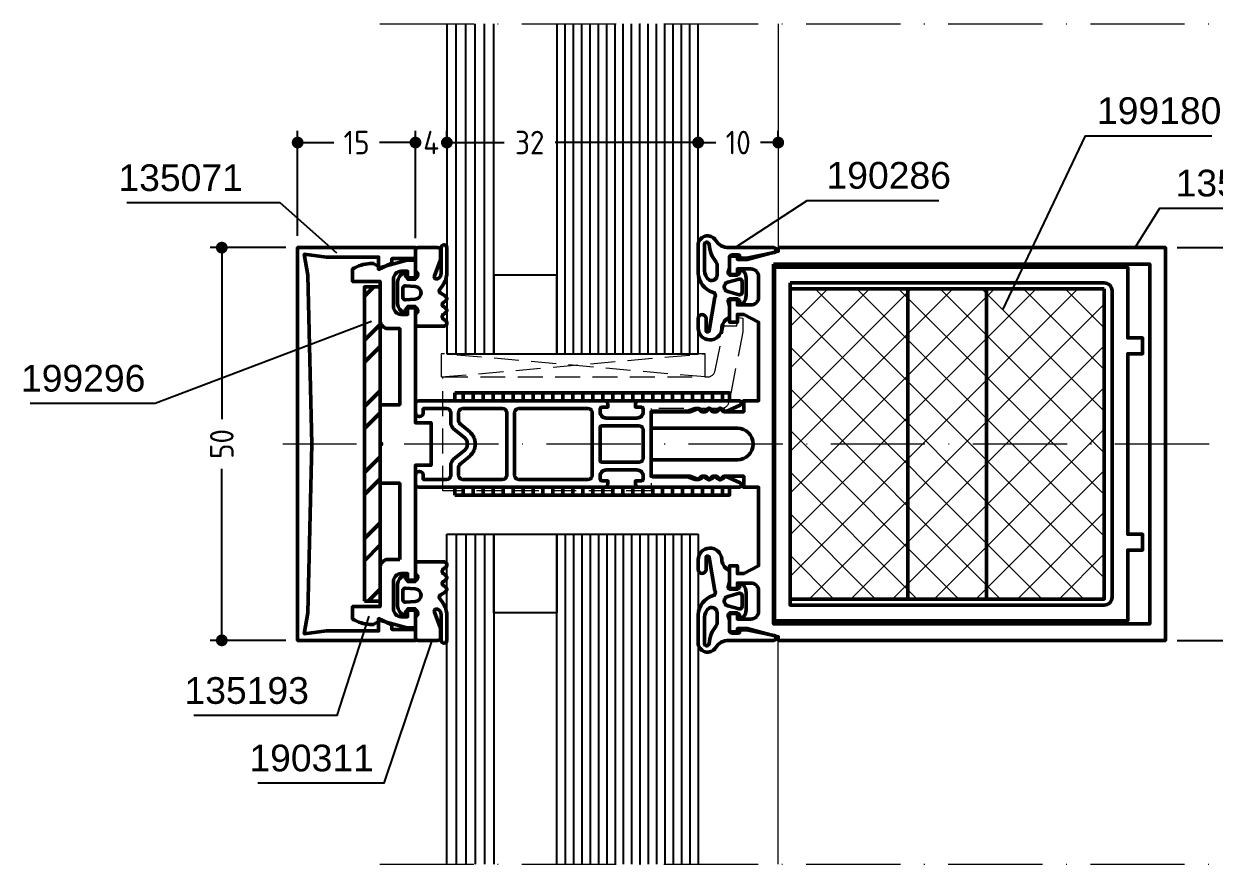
# Model space of a CAD drawing. Header units: millimetres. Extents: x -137 to 196, y -197 to 386.
# Drawn here: x -79.9 to 71.7, y 61.5 to 168.5 of the extents above; entities that cross this region are included whole.
import ezdxf
from ezdxf.enums import TextEntityAlignment as Align

# ---------------------------------------------------------------- set-up
doc = ezdxf.new("R2010")
doc.units = ezdxf.units.MM
doc.linetypes.add('ACAD_ISO10W100', pattern=[18, 12, -3, 0, -3])
doc.linetypes.add('HIDDEN2', pattern=[4.7625, 3.175, -1.5875])
doc.layers.get('0').update_dxf_attribs({"linetype": 'CONTINUOUS'})
doc.layers.get('DEFPOINTS').update_dxf_attribs({"linetype": 'CONTINUOUS'})
for name, color, linetype, lineweight in [('AM_5', 3, 'CONTINUOUS', 25), ('AM_C', 50, 'CONTINUOUS', 50), ('AM_S', 80, 'CONTINUOUS', 50), ('Cent3', 70, 'ACAD_ISO10W100', 18), ('CHide3', 70, 'HIDDEN2', 18), ('Cont2', 2, 'CONTINUOUS', 25), ('Cont3', 70, 'CONTINUOUS', 18)]:
    doc.layers.add(name, color=color, linetype=linetype, lineweight=lineweight)
doc.layers.get('0').off()
doc.styles.add('HBS_DIMTEXTSTYLE', font='isocp.shx')
doc.styles.add('SWISSL', font='swissl.ttf')
doc.dimstyles.new('Konstruktionsschnitt 1-1$0', dxfattribs={"dimtxt": 3, "dimasz": 1.5, "dimexe": 1.5, "dimexo": 1.5, "dimgap": 1.5, "dimtad": 0, "dimdsep": 46, "dimtxsty": 'HBS_DIMTEXTSTYLE', "dimblk": 'PUNKT', "dimcen": 0, "dimclrd": 3, "dimclre": 3, "dimclrt": 2, "dimadec": 1, "dimazin": 2, "dimtfac": 0.7, "dimtofl": 0, "dimtmove": 0, "dimatfit": 3, "dimfxl": 0, "dimtolj": 1, "dimtzin": 0, "dimarcsym": 0})

# ---------------------------------------------------------------- blocks, each defined once
blk = doc.blocks.new('WI135071')
blk.add_lwpolyline([(-13.2, 0), (-13.7, 21.51), (-14.17, 24.15), (-11.34, 23.8), (-4.7, 23.8), (-4.7, 22.23), (-3, 23.02), (-3, 23.6), (0, 23.6), (0, 25), (-15, 25), (-15, -25), (0, -25), (0, -23.6), (-3, -23.6), (-3, -23.02), (-4.7, -22.23), (-4.7, -23.8), (-11.34, -23.8), (-14.17, -24.15), (-13.7, -21.51), (-13.2, 0)], close=True)
blk = doc.blocks.new('WI135193')
blk.add_lwpolyline([(-2, -14.7), (-3.5, -14.7, 0.414214), (-4.5, -15.7), (-4.5, -20.7), (-8, -20.7), (-8, -22.3), (-7.73, -22.44, 0.116424), (-5.5, -23), (-5.37, -23), (-4.47, -22.49), (-1.06, -23.4), (0, -23.4), (0, -21), (-1, -21), (-1, -22), (-1.8, -22, -0.414214), (-2.8, -21), (-2.8, -17.5, -0.414214), (-1.8, -16.5), (-1, -16.5), (-1, -17.5), (0, -17.5), (0, -2.7), (2, -2.7), (2, 2.7), (0, 2.7), (0, 17.5), (-1, 17.5), (-1, 16.5), (-1.8, 16.5, -0.414214), (-2.8, 17.5), (-2.8, 21, -0.414214), (-1.8, 22), (-1, 22), (-1, 21), (0, 21), (0, 23.4), (-1.06, 23.4), (-4.47, 22.49), (-5.37, 23), (-5.5, 23, 0.116424), (-7.73, 22.44), (-8, 22.3), (-8, 20.7), (-4.5, 20.7), (-4.5, 15.7, 0.414214), (-3.5, 14.7), (-2, 14.7), (-2, 5), (-4.5, 5), (-4.5, 0.2), (-4.3, 0), (-4.5, -0.2), (-4.5, -5), (-2, -5), (-2, -14.7)], format="xyb", close=True)
blk = doc.blocks.new('GLAS')
for p, q in [((0, -9), (0, 0)), ((0, 0), (21, 0)), ((0, 0), (21, 0)), ((0, -0.529), (21, -0.529)), ((0, -1.059), (21, -1.059)), ((0, -1.588), (21, -1.588)), ((0, -2.118), (21, -2.118)), ((0, -2.647), (21, -2.647)), ((0, -3.176), (21, -3.176)), ((0, -3.706), (21, -3.706)), ((0, -4.235), (21, -4.235)), ((0, -4.765), (21, -4.765)), ((0, -5.294), (21, -5.294)), ((0, -5.824), (21, -5.824)), ((0, -6.353), (21, -6.353)), ((0, -6.882), (21, -6.882)), ((0, -7.412), (21, -7.412)), ((0, -7.941), (21, -7.941)), ((0, -8.471), (21, -8.471)), ((0, -13), (0, -9)), ((0, -9), (5, -9)), ((21, -9), (0, -9)), ((5, -9), (5, -13)), ((0, -16), (0, -13)), ((0, -13), (21, -13)), ((0, -13), (21, -13)), ((5, -13), (0, -13)), ((0, -13.6), (21, -13.6)), ((0, -14.2), (21, -14.2)), ((0, -14.8), (21, -14.8)), ((0, -15.4), (21, -15.4)), ((21, -16), (0, -16))]:
    blk.add_line(p, q)
blk = doc.blocks.new('PUNKT')
at = {"color": 0, "linetype": 'Continuous'}
blk.add_line((-0.5, 0), (-1, 0), dxfattribs=at)
at = {"color": 0, "linetype": 'Continuous', "const_width": 0.5}
blk.add_lwpolyline([(-0.25, 0, 1), (0.25, 0, 1)], format="xyb", close=True, dxfattribs=at)
blk = doc.blocks.new('*D26')
at = {"layer": 'AM_5', "color": 3, "lineweight": -2, "transparency": 16777216}
for p, q in [((6, 141.8), (6, 154.88)), ((16.2, 152.96), (16.2, 154.88)), ((7.5, 153.38), (8.25, 153.38)), ((14.7, 153.38), (13.95, 153.38))]:
    blk.add_line(p, q, dxfattribs=at)
at = {"layer": 'DEFPOINTS', "color": 0, "transparency": 16777216}
for p in [(16.2, 153.38), (16.2, 151.46), (6, 140.3)]:
    blk.add_point(p, dxfattribs=at)
at = {"layer": 'AM_5', "color": 3, "lineweight": -2, "transparency": 16777216, "xscale": 1.5, "yscale": 1.5, "zscale": 1.5, "rotation": 180}
blk.add_blockref('PUNKT', (6, 153.38), dxfattribs=at)
at = {"layer": 'AM_5', "color": 3, "lineweight": -2, "transparency": 16777216, "xscale": 1.5, "yscale": 1.5, "zscale": 1.5}
blk.add_blockref('PUNKT', (16.2, 153.38), dxfattribs=at)
at = {"layer": 'AM_5', "color": 2, "transparency": 16777216, "insert": (11.1, 153.38), "char_height": 3, "attachment_point": 5, "style": 'HBS_DIMTEXTSTYLE'}
blk.add_mtext('\\A1;10', dxfattribs=at)
blk = doc.blocks.new('*D27')
at = {"layer": 'AM_5', "color": 3, "lineweight": -2, "transparency": 16777216}
for p, q in [((-45, 141.51), (-45, 154.88)), ((-30, 141.2), (-30, 154.88)), ((-43.5, 153.38), (-40.41, 153.38)), ((-31.5, 153.38), (-34.59, 153.38))]:
    blk.add_line(p, q, dxfattribs=at)
at = {"layer": 'DEFPOINTS', "color": 0, "transparency": 16777216}
for p in [(-30, 153.38), (-45, 140.01), (-30, 139.7)]:
    blk.add_point(p, dxfattribs=at)
at = {"layer": 'AM_5', "color": 3, "lineweight": -2, "transparency": 16777216, "xscale": 1.5, "yscale": 1.5, "zscale": 1.5, "rotation": 180}
blk.add_blockref('PUNKT', (-45, 153.38), dxfattribs=at)
at = {"layer": 'AM_5', "color": 3, "lineweight": -2, "transparency": 16777216, "xscale": 1.5, "yscale": 1.5, "zscale": 1.5}
blk.add_blockref('PUNKT', (-30, 153.38), dxfattribs=at)
at = {"layer": 'AM_5', "color": 2, "transparency": 16777216, "insert": (-37.5, 153.38), "char_height": 3, "attachment_point": 5, "style": 'HBS_DIMTEXTSTYLE'}
blk.add_mtext('\\A1;15', dxfattribs=at)
blk = doc.blocks.new('*D28')
at = {"layer": 'AM_5', "color": 3, "lineweight": -2, "transparency": 16777216}
for p, q in [((-30, 141.8), (-30, 154.88)), ((-26, 152.96), (-26, 154.88)), ((-31.5, 153.38), (-33, 153.38)), ((-24.5, 153.38), (-23, 153.38))]:
    blk.add_line(p, q, dxfattribs=at)
at = {"layer": 'DEFPOINTS', "color": 0, "transparency": 16777216}
for p in [(-26, 153.38), (-26, 151.46), (-30, 140.3)]:
    blk.add_point(p, dxfattribs=at)
at = {"layer": 'AM_5', "color": 3, "lineweight": -2, "transparency": 16777216, "xscale": 1.5, "yscale": 1.5, "zscale": 1.5}
blk.add_blockref('PUNKT', (-30, 153.38), dxfattribs=at)
at = {"layer": 'AM_5', "color": 3, "lineweight": -2, "transparency": 16777216, "xscale": 1.5, "yscale": 1.5, "zscale": 1.5, "rotation": 180}
blk.add_blockref('PUNKT', (-26, 153.38), dxfattribs=at)
at = {"layer": 'AM_5', "color": 2, "transparency": 16777216, "insert": (-28, 153.38), "char_height": 3, "attachment_point": 5, "style": 'HBS_DIMTEXTSTYLE'}
blk.add_mtext('\\A1;4', dxfattribs=at)
blk = doc.blocks.new('*D29')
at = {"layer": 'AM_5', "color": 3, "lineweight": -2, "transparency": 16777216}
for p, q in [((-26, 152.96), (-26, 154.88)), ((6, 152.96), (6, 154.88)), ((-24.5, 153.38), (-18.69, 153.38)), ((4.5, 153.38), (-12.21, 153.38))]:
    blk.add_line(p, q, dxfattribs=at)
at = {"layer": 'DEFPOINTS', "color": 0, "transparency": 16777216}
for p in [(6, 153.38), (-26, 151.46), (6, 151.46)]:
    blk.add_point(p, dxfattribs=at)
at = {"layer": 'AM_5', "color": 3, "lineweight": -2, "transparency": 16777216, "xscale": 1.5, "yscale": 1.5, "zscale": 1.5, "rotation": 180}
blk.add_blockref('PUNKT', (-26, 153.38), dxfattribs=at)
at = {"layer": 'AM_5', "color": 3, "lineweight": -2, "transparency": 16777216, "xscale": 1.5, "yscale": 1.5, "zscale": 1.5}
blk.add_blockref('PUNKT', (6, 153.38), dxfattribs=at)
at = {"layer": 'AM_5', "color": 2, "transparency": 16777216, "insert": (-15.45, 153.38), "char_height": 3, "attachment_point": 5, "style": 'HBS_DIMTEXTSTYLE'}
blk.add_mtext('\\A1;32', dxfattribs=at)
blk = doc.blocks.new('*D35')
at = {"layer": 'AM_5', "color": 3, "lineweight": -2, "transparency": 16777216}
for p, q in [((-46.5, 140), (-56.16, 140)), ((-54.66, 138.5), (-54.66, 118.15)), ((-54.66, 91.5), (-54.66, 111.85)), ((-46.5, 90), (-56.16, 90))]:
    blk.add_line(p, q, dxfattribs=at)
at = {"layer": 'DEFPOINTS', "color": 0, "transparency": 16777216}
for p in [(-54.66, 140), (-45, 140), (-45, 90)]:
    blk.add_point(p, dxfattribs=at)
at = {"layer": 'AM_5', "color": 3, "lineweight": -2, "transparency": 16777216, "xscale": 1.5, "yscale": 1.5, "zscale": 1.5}
for p, rotation in [((-54.66, 140), 90), ((-54.66, 90), 270)]:
    blk.add_blockref('PUNKT', p, dxfattribs=dict(at, rotation=rotation))
at = {"layer": 'AM_5', "color": 2, "transparency": 16777216, "insert": (-54.66, 115), "char_height": 3, "attachment_point": 5, "rotation": 90, "style": 'HBS_DIMTEXTSTYLE'}
blk.add_mtext('\\A1;50', dxfattribs=at)
blk = doc.blocks.new('*D39')
at = {"layer": 'AM_5', "color": 3, "lineweight": -2, "transparency": 16777216}
for p, q in [((67, 140), (77.01, 140)), ((75.51, 138.5), (75.51, 118.15)), ((75.51, 91.5), (75.51, 111.85)), ((67, 90), (77.01, 90))]:
    blk.add_line(p, q, dxfattribs=at)
at = {"layer": 'DEFPOINTS', "color": 0, "transparency": 16777216}
for p in [(65.5, 140), (65.5, 90), (75.51, 90)]:
    blk.add_point(p, dxfattribs=at)
at = {"layer": 'AM_5', "color": 3, "lineweight": -2, "transparency": 16777216, "xscale": 1.5, "yscale": 1.5, "zscale": 1.5}
for p, rotation in [((75.51, 140), 90), ((75.51, 90), 270)]:
    blk.add_blockref('PUNKT', p, dxfattribs=dict(at, rotation=rotation))
at = {"layer": 'AM_5', "color": 2, "transparency": 16777216, "insert": (75.51, 115), "char_height": 3, "attachment_point": 5, "rotation": 90, "style": 'HBS_DIMTEXTSTYLE'}
blk.add_mtext('\\A1;50', dxfattribs=at)
blk = doc.blocks.new('B-WI190286')
for points in [[(-10.2, 0.3, -0.753068), (-7.98, 0.94, 0.258199), (-6.29, 0), (-0.58, 0, -0.903019), (-0.52, -0.6), (-4.06, -1.33), (-4.88, -1.33), (-4.88, -1.13, 0.414214), (-5.08, -0.93), (-5.9, -0.93, 0.414214), (-6.2, -1.23), (-6.2, -2.62), (-6.39, -3.13, 0.520567), (-6.2, -3.4), (-5.2, -3.4, 0.414214), (-4.9, -3.1), (-4.9, -2.95, -0.700208), (-4.55, -2.82), (-4.45, -2.94, -0.176327), (-4.1, -3.9), (-4.1, -6.1, -0.176327), (-4.45, -7.06), (-4.55, -7.18, -0.700207), (-4.9, -7.05), (-4.9, -6.9, 0.414214), (-5.2, -6.6), (-6.2, -6.6, 0.520567), (-6.39, -6.87), (-6.2, -7.39), (-6.2, -8.7, -0.369491), (-6.45, -9, 0.226152), (-7.2, -10.33, -0.974179), (-10.2, -10.25), (-10.2, -9.03, -1), (-9.2, -9.03), (-9.2, -10.55, 0.999969), (-8.8, -10.55), (-8.06, -6.29, 0.508721), (-8.3, -5.69, -0.325108), (-10.2, -3.26), (-10.2, 0.3)], [(-7.8, -2.17, 0.170885), (-7.91, -1.86, -0.152142), (-8.8, 0.4, 1), (-9.4, 0.4), (-9.4, -2.9, 0.241981), (-8.77, -4.14, 0.537319), (-7.8, -3.5), (-7.8, -2.17)], [(-6.44, -5.6), (-4.98, -5.99, 0.493145), (-4.6, -5.7), (-4.6, -4.3, 0.493145), (-4.98, -4.01), (-6.44, -4.4, 0.767327), (-6.44, -5.6)]]:
    blk.add_lwpolyline(points, format="xyb", close=True)
blk = doc.blocks.new('WI190286')
blk.add_blockref('B-WI190286', (0, 0))
blk = doc.blocks.new('B-WI190311')
for points in [[(0, 0.3, 0.414214), (0.3, 0), (2.8, 0, 0.414214), (3.2, 0.4), (3.2, 1.54), (2.42, 3.59, -0.786113), (2.9, 3.92, -0.262074), (3.28, 3.28), (3.28, 0, 1), (4, 0), (4, 3.17, 0.174474), (3.15, 5.24, -0.57735), (3.15, 5.76), (3.8, 6.14, 0.57735), (3.8, 6.83), (3.55, 6.97, -0.57735), (3.55, 7.49), (3.8, 7.64, 0.57735), (3.8, 8.33), (3.6, 8.45, -0.56351), (3.59, 9.13), (3.8, 9.25, 0.767327), (3.6, 10), (0.3, 10, 0.414214), (0, 9.7), (0, 8.57, 0.267949), (0.1, 8.4, -0.767327), (-0.1, 7.65), (-0.9, 7.65, -0.414214), (-1.3, 8.05, 0.592453), (-1.61, 8.22, 0.255924), (-2.3, 6.95), (-2.3, 4.55, 0.255924), (-1.61, 3.28, 0.592453), (-1.3, 3.45, -0.414214), (-0.9, 3.85), (-0.1, 3.85, -0.767327), (0.1, 3.1, 0.267949), (0, 2.93), (0, 0.3)], [(-0.03, 4.95), (-1.28, 4.85, -0.438367), (-1.6, 5.15), (-1.6, 6.35, -0.438367), (-1.28, 6.65), (-0.03, 6.55, -0.921414), (-0.03, 4.95)]]:
    blk.add_lwpolyline(points, format="xyb", close=True)
blk = doc.blocks.new('WI190311')
blk.add_blockref('B-WI190311', (0, 0))
blk = doc.blocks.new('B-WI19606')
for points in [[(-5.5, -6, -0.414214), (-5, -5.5), (-4.7, -5.5), (-4.7, -6.2, 0.414214), (-4.4, -6.5), (-4.1, -6.5, 0.414214), (-3.3, -5.7), (-3.3, -1.8, 0.414214), (-4.1, -1), (-4.4, -1, 0.414214), (-4.7, -1.3), (-4.7, -2), (-5, -2, -0.414214), (-5.5, -1.5), (-5.5, 11.2, -0.803179), (-4.93, 11.33), (-4.12, 9.58, -0.314902), (-4.16, 9.36), (-4.44, 9.08, 0.198912), (-4.5, 8.93), (-4.5, 8.67, 0.198912), (-4.44, 8.52), (-4.16, 8.24, -0.414214), (-4.16, 7.96), (-4.44, 7.68, 0.198912), (-4.5, 7.53), (-4.5, 7.27, 0.198912), (-4.44, 7.12), (-4.16, 6.84, -0.414214), (-4.16, 6.56), (-4.44, 6.28, 0.198912), (-4.5, 6.13), (-4.5, 5.56, 0.087489), (-4.49, 5.49), (-4.2, 4.7), (-4.2, 0.3, 0.414214), (-3.9, 0), (3.9, 0, 0.414214), (4.2, 0.3), (4.2, 4.7), (4.49, 5.49, 0.087489), (4.5, 5.56), (4.5, 6.13, 0.198912), (4.44, 6.28), (4.16, 6.56, -0.414214), (4.16, 6.84), (4.44, 7.12, 0.198912), (4.5, 7.27), (4.5, 7.53, 0.198912), (4.44, 7.68), (4.16, 7.96, -0.414214), (4.16, 8.24), (4.44, 8.52, 0.198912), (4.5, 8.67), (4.5, 8.93, 0.198912), (4.44, 9.08), (4.16, 9.36, -0.314902), (4.12, 9.58), (4.93, 11.33, -0.803179), (5.5, 11.2), (5.5, -1.5, -0.414214), (5, -2), (4.7, -2), (4.7, -1.3, 0.414214), (4.4, -1), (4.1, -1, 0.414214), (3.3, -1.8), (3.3, -5.7, 0.414214), (4.1, -6.5), (4.4, -6.5, 0.414214), (4.7, -6.2), (4.7, -5.5), (5, -5.5, -0.414214), (5.5, -6), (5.5, -29.5, -0.414214), (5, -30), (4, -30, -1), (4, -29), (4.5, -29), (4.5, -26, 0.414214), (4, -25.5), (2.72, -25.5, -0.221695), (1.95, -25.14), (0.77, -23.73, 0.466308), (-0.77, -23.73), (-1.95, -25.14, -0.221695), (-2.72, -25.5), (-4, -25.5, 0.414214), (-4.5, -26), (-4.5, -29), (-4, -29, -1), (-4, -30), (-5, -30, -0.414214), (-5.5, -29.5), (-5.5, -6)], [(-2.3, -1.5, -0.414214), (-1.8, -1), (1.8, -1, -0.414214), (2.3, -1.5), (2.3, -6.3, -0.414214), (2.1, -6.5), (-2.1, -6.5, -0.414214), (-2.3, -6.3), (-2.3, -1.5)], [(-4.5, -16.87, 0.414214), (-4, -17.37), (4, -17.37, 0.414214), (4.5, -16.87), (4.5, -8, 0.414214), (4, -7.5), (-4, -7.5, 0.414214), (-4.5, -8), (-4.5, -16.87)], [(-4.5, -24, 0.414214), (-4, -24.5), (-2.95, -24.5, 0.221695), (-2.57, -24.32), (-1.53, -23.09, -0.466308), (1.53, -23.09), (2.57, -24.32, 0.221695), (2.95, -24.5), (4, -24.5, 0.414214), (4.5, -24), (4.5, -18.87, 0.414214), (4, -18.37), (-4, -18.37, 0.414214), (-4.5, -18.87), (-4.5, -24)]]:
    blk.add_lwpolyline(points, format="xyb", close=True)
blk = doc.blocks.new('WI196061')
blk.add_blockref('B-WI19606', (0, 0))
blk = doc.blocks.new('WI135023')
blk.add_lwpolyline([(16.2, 25), (16.2, 24.55), (12.29, 23.5), (11, 23.5), (11, 23.9), (10, 23.9), (10, 21.5), (11, 21.5), (11, 22.3), (12.7, 22.3, -0.414214), (13.7, 21.3), (13.7, 18.7, -0.414214), (12.7, 17.7), (11, 17.7), (11, 18.5), (10, 18.5), (10, 15.5), (11, 15.5), (11, 16.5), (11.8, 16.5), (13.7, 15.5), (13.7, 5.5), (11.8, 5.5), (11.8, 4.1), (9.28, 4.1), (8.8, 4.58), (8.32, 4.1), (7.88, 4.1), (7.4, 4.58), (6.92, 4.1), (6.48, 4.1), (6.05, 4.54), (5, 4.1), (0, 4.1), (0, 2), (11, 2, -1), (11, -2), (0, -2), (0, -4.1), (5, -4.1), (6.05, -4.54), (6.48, -4.1), (6.92, -4.1), (7.4, -4.58), (7.88, -4.1), (8.32, -4.1), (8.8, -4.58), (9.28, -4.1), (11.8, -4.1), (11.8, -5.5), (13.7, -5.5), (13.7, -15.5), (11.8, -16.5), (11, -16.5), (11, -15.5), (10, -15.5), (10, -18.5), (11, -18.5), (11, -17.7), (12.7, -17.7, -0.414214), (13.7, -18.7), (13.7, -21.3, -0.414214), (12.7, -22.3), (11, -22.3), (11, -21.5), (10, -21.5), (10, -23.9), (11, -23.9), (11, -23.5), (12.29, -23.5), (16.2, -24.55), (16.2, -25), (65.5, -25), (65.5, 25), (16.2, 25)], format="xyb", close=True)
blk.add_lwpolyline([(15.6, 22.9), (15.6, -22.9), (63.5, -22.9), (63.5, 22.9), (15.6, 22.9)], close=True)
blk = doc.blocks.new('WI135194')
blk.add_lwpolyline([(-22.5, 0.1), (-22.5, 45.1), (-13.5, 45.1), (-13.5, 47), (-11.5, 47), (-11.5, 45.1), (11.5, 45.1), (11.5, 47), (13.5, 47), (13.5, 45.1), (22.5, 45.1), (22.5, 0.1), (-22.5, 0.1)], close=True)
blk.add_lwpolyline([(-20.5, 2.1), (-20.5, 42.1, -0.414214), (-19.5, 43.1), (19.5, 43.1, -0.414214), (20.5, 42.1), (20.5, 2.1), (-20.5, 2.1)], format="xyb", close=True)
blk = doc.blocks.new('WI199175')
h = blk.add_hatch()
h.set_pattern_fill('LINE', color=256, scale=2, style=0)
h.set_pattern_definition([(180, (-4.3, -29), (-2e-16, -1.27), [])])
h.paths.add_polyline_path([(-6.5, -24), (-5.5, -24), (-5.5, 11), (-6.5, 11)])
blk.add_lwpolyline([(-6.5, -24), (-5.5, -24), (-5.5, 11), (-6.5, 11)], close=True)
blk = doc.blocks.new('WI199296')
h = blk.add_hatch()
h.set_pattern_fill('ANSI32', color=256, scale=0.625, style=0)
h.set_pattern_definition([(45, (-179.16, -477.5), (-4.209495, 4.209495), []), (45, (-176.354, -477.5), (-4.209495, 4.209495), [])])
h.paths.add_polyline_path([(-6.5, 20), (-8.5, 20), (-8.5, 0), (-6.5, 0)])
h.paths.add_polyline_path([(-6.5, 0), (-8.5, 0), (-8.5, -20), (-6.5, -20), (-6.5, -15.7)])
blk.add_lwpolyline([(-8.5, -20), (-8.5, 20), (-6.5, 20), (-6.5, -20)], close=True)

msp = doc.modelspace()

# ---------------------------------------------------------------- hatches: boundary and pattern name
at = {"layer": 'Cont3'}
h = msp.add_hatch(dxfattribs=at)
h.set_pattern_fill('ANSI37', color=256, scale=30, angle=-90, style=0)
h.set_pattern_definition([(315, (-171.8634, 216.15), (2.65165, 2.65165), []), (45, (-171.8634, 216.15), (-2.65165, 2.65165), [])])
h.paths.add_polyline_path([(57.7, 134.75), (42.7, 134.75), (42.7, 95.25), (57.7, 95.25)])
h.paths.add_polyline_path([(42.7, 134.75), (32.7, 134.75), (32.7, 95.25), (42.7, 95.25)])
h.paths.add_polyline_path([(32.7, 134.75), (17.7, 134.75), (17.7, 95.25), (32.7, 95.25)])

# ---------------------------------------------------------------- linework, layer by layer
at = {"layer": 'AM_5'}
for points in [[(44.795, 132.074), (55.326, 154.245), (71.412, 154.245)], [(-39.993, 139.307), (-47.235, 145.706), (-66.772, 145.706)], [(10.723, 139.999), (19.883, 146.006), (36.66, 146.006)], [(61.662, 140), (64.79, 145.018), (81.507, 145.018)], [(-35.592, 130.593), (-63.144, 120.173), (-79.056, 120.173)], [(-35.92, 93.085), (-39.993, 80.415), (-58.215, 80.415)], [(-27.928, 90), (-34.022, 71.821), (-50.077, 71.821)]]:
    msp.add_lwpolyline(points, dxfattribs=at)
at = {"layer": 'AM_S'}
for points in [[(32.7, 134.75), (17.7, 134.75), (17.7, 95.25), (32.7, 95.25)], [(42.7, 134.75), (32.7, 134.75), (32.7, 95.25), (42.7, 95.25)], [(57.7, 134.75), (42.7, 134.75), (42.7, 95.25), (57.7, 95.25)]]:
    msp.add_lwpolyline(points, close=True, dxfattribs=at)
at = {"layer": 'Cent3'}
for p, q in [((-34.554, 168.5), (114.394, 168.5)), ((71.079, 115), (-46.898, 115)), ((-34.554, 61.5), (114.394, 61.5))]:
    msp.add_line(p, q, dxfattribs=at)
at = {"layer": 'CHide3'}
msp.add_line((6.887, 123.534), (-26.707, 126.5), dxfattribs=at)
msp.add_lwpolyline([(-26.5, 123.534), (7.174, 123.534), (7.174, 123.534, 0.359132), (8.156, 124.343), (9.267, 129.872), (9.299, 130.034), (10.918, 130.034), (11.103, 131.086), (11.699, 131.034), (11.699, 129.278), (9.926, 120.343, -0.359132), (8.945, 119.534), (0, 119.534), (0, 109.034), (-26.5, 109.034)], format="xyb", close=True, dxfattribs=at)
msp.add_lwpolyline([(6.887, 123.534), (6.887, 126.5), (-26.707, 126.5), (-26.707, 123.534), (6.887, 126.5)], dxfattribs=at)
at = {"layer": 'Cont3'}
for p, q in [((16.2, 168.5), (16.2, 140)), ((16.2, 61.5), (16.2, 90))]:
    msp.add_line(p, q, dxfattribs=at)

# ---------------------------------------------------------------- block references
at = {"layer": 'AM_C'}
for name, p in [('WI190286', (16.2, 140)), ('WI190311', (-30, 90))]:
    msp.add_blockref(name, p, dxfattribs=at)
at = {"layer": 'AM_C', "xscale": -1}
for name, p, rotation in [('WI190311', (-30, 140), 180), ('WI199175', (-1, 115), 270), ('WI190286', (16.2, 90), 180)]:
    msp.add_blockref(name, p, dxfattribs=dict(at, rotation=rotation))
at = {"layer": 'AM_C', "rotation": 270}
for name, p in [('WI199175', (-1, 115)), ('WI196061', (0, 115))]:
    msp.add_blockref(name, p, dxfattribs=at)
at = {"layer": 'AM_S'}
for name, p in [('WI135071', (-30, 115)), ('WI135023', (0, 115)), ('WI135193', (-30, 115)), ('WI199296', (-28, 115))]:
    msp.add_blockref(name, p, dxfattribs=at)
at = {"layer": 'AM_S', "rotation": 270}
msp.add_blockref('WI135194', (15.6, 115), dxfattribs=at)
at = {"layer": 'Cont2', "yscale": 2, "zscale": 2, "rotation": 270}
for p, xscale in [((6, 126.5), -2), ((6, 103.5), 2)]:
    msp.add_blockref('GLAS', p, dxfattribs=dict(at, xscale=xscale))

# ---------------------------------------------------------------- texts
at = {"layer": 'AM_5', "color": 2, "style": 'SWISSL'}
for s, p in [('199180', (56.782, 155.745)), ('190286', (22.341, 147.506)), ('135023', (66.801, 146.518))]:
    msp.add_text(s, height=3.4, dxfattribs=at).set_placement(p)
for s, p in [('135071', (-51.978, 147.206)), ('199296', (-64.387, 121.673)), ('135193', (-43.567, 81.915)), ('190311', (-35.301, 73.321))]:
    msp.add_text(s, height=3.4, dxfattribs=at).set_placement(p, align=Align.RIGHT)

# ---------------------------------------------------------------- dimensions: what is measured, and where the dimension line sits
at = {"layer": 'AM_5'}
dim = msp.add_linear_dim(base=(-30, 153.382), p1=(-45, 140.014), p2=(-30, 139.7), dimstyle='Konstruktionsschnitt 1-1$0', dxfattribs=at)
dim.commit()
dim.dimension.update_dxf_attribs({"geometry": '*D27', "text_midpoint": (-37.5, 153.382)})
for base, p1, p2, picture, middle in [((-26, 153.382), (-30, 140.3), (-26, 151.465), '*D28', (-28, 153.382)), ((6, 153.382), (-26, 151.465), (6, 151.465), '*D29', (-15.454, 153.382))]:
    dim = msp.add_linear_dim(base=base, p1=p1, p2=p2, dimstyle='Konstruktionsschnitt 1-1$0', dxfattribs=at)
    dim.commit()
    dim.dimension.update_dxf_attribs({"geometry": picture, "text_midpoint": middle, "dimtype": 160})
dim = msp.add_linear_dim(base=(16.2, 153.382), p1=(6, 140.3), p2=(16.2, 151.465), text='10', dimstyle='Konstruktionsschnitt 1-1$0', dxfattribs=at)
dim.commit()
dim.dimension.update_dxf_attribs({"geometry": '*D26', "text_midpoint": (11.1, 153.382), "dimtype": 160})
for base, p1, p2, picture, middle in [((-54.662, 140), (-45, 90), (-45, 140), '*D35', (-54.662, 115)), ((75.511, 90), (65.5, 140), (65.5, 90), '*D39', (75.511, 115))]:
    dim = msp.add_linear_dim(base=base, p1=p1, p2=p2, angle=90, dimstyle='Konstruktionsschnitt 1-1$0', dxfattribs=at)
    dim.commit()
    dim.dimension.update_dxf_attribs({"geometry": picture, "text_midpoint": middle})

doc.saveas('drawing.dxf')
